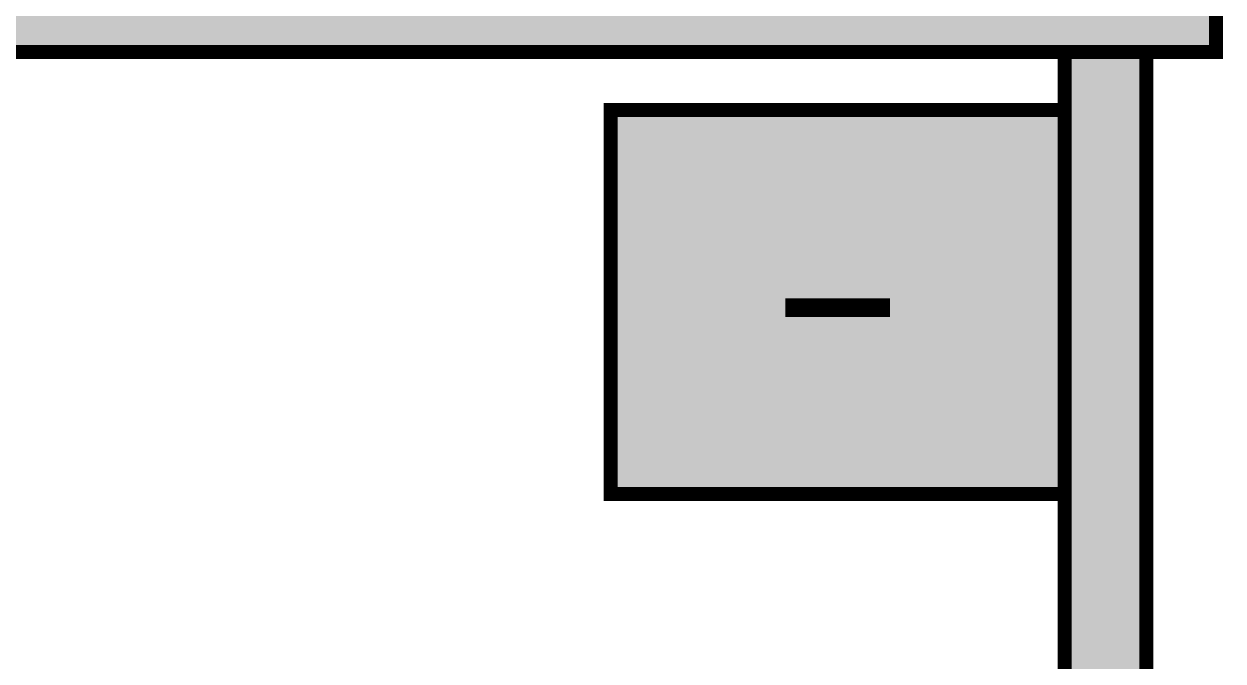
# Model space of a CAD drawing. Header units: millimetres. Extents: x 13 to 1587, y -16 to 1328.
# Drawn here: x 648 to 1163, y 258 to 532 of the extents above; entities that cross this region are included whole.
import ezdxf

# ---------------------------------------------------------------- set-up
doc = ezdxf.new("R2010")
doc.units = ezdxf.units.MM
doc.layers.add('BC_데모', color=7, linetype='Continuous')

msp = doc.modelspace()

# ---------------------------------------------------------------- hatches: boundary and pattern name
at = {"layer": 'BC_데모', "true_color": 0xaa733c}
for points in [[(440, 520), (1160, 520), (1160, 552), (440, 552)], [(1095, 180), (1130, 180), (1130, 520), (1095, 520)]]:
    msp.add_hatch(color=35, dxfattribs=at).paths.add_polyline_path(points)
at = {"layer": 'BC_데모', "true_color": 0x966432}
msp.add_hatch(color=25, dxfattribs=at).paths.add_polyline_path([(900, 330), (1095, 330), (1095, 495), (900, 495)])

# ---------------------------------------------------------------- linework, layer by layer
at = {"layer": 'BC_데모', "color": 250, "true_color": 0x141414, "const_width": 6}
for points in [[(440, 520), (1160, 520), (1160, 552), (440, 552)], [(1095, 180), (1130, 180), (1130, 520), (1095, 520)], [(900, 330), (1095, 330), (1095, 495), (900, 495)]]:
    msp.add_lwpolyline(points, close=True, dxfattribs=at)
at = {"layer": 'BC_데모', "color": 250, "true_color": 0x141414, "const_width": 8}
msp.add_lwpolyline([(975, 410), (1020, 410)], dxfattribs=at)

doc.saveas('drawing.dxf')
